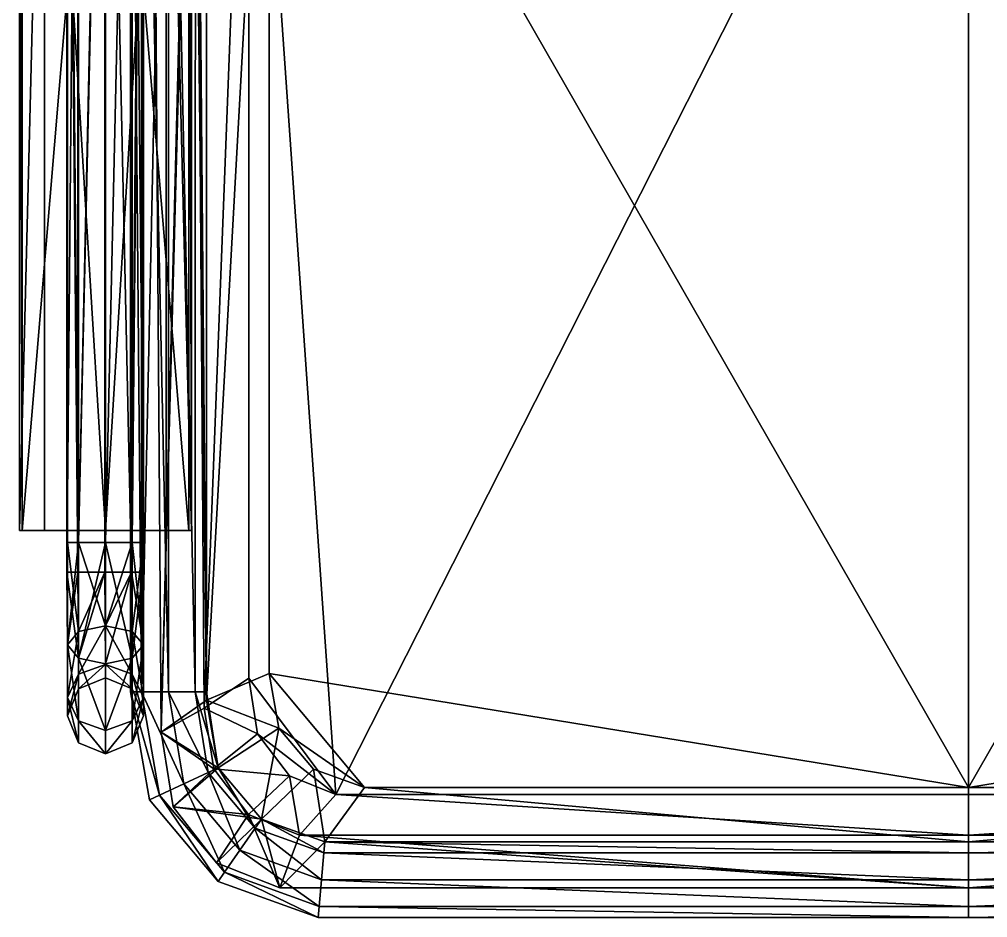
# Model space of a CAD drawing. Extents: x -0.54 to 0.54, y -0.54 to 0.47.
# Drawn here: x -0.537 to 0.011, y -0.542 to -0.033 of the extents above; entities that cross this region are included whole.
import ezdxf

# ---------------------------------------------------------------- set-up
doc = ezdxf.new("R2010")
doc.units = 0

msp = doc.modelspace()

# ---------------------------------------------------------------- linework, layer by layer
for points in [[(-0.50406, -0.34618, 0.03673), (-0.50406, 0.34618, 0.03673), (-0.51036, 0.34618, 0.02152)], [(-0.50406, 0.34618, 0.0063), (-0.50406, -0.34618, 0.0063), (-0.51036, -0.34618, 0.02151)], [(-0.51036, -0.34618, 0.02151), (-0.50406, -0.34618, 0.03673), (-0.51036, 0.34618, 0.02152)], [(-0.51036, 0.34618, 0.02152), (-0.50406, 0.34618, 0.0063), (-0.51036, -0.34618, 0.02151)], [(-0.48884, 0.34618, 0.04303), (-0.50406, 0.34618, 0.03673), (-0.50406, -0.34618, 0.03673)], [(-0.50406, -0.34618, 0.0063), (-0.50406, 0.34618, 0.0063), (-0.48884, 0.34618, 0)], [(-0.48884, -0.34618, 0.04303), (-0.48884, 0.34618, 0.04303), (-0.50406, -0.34618, 0.03673)], [(-0.48884, -0.34618, 0), (-0.50406, -0.34618, 0.0063), (-0.48884, 0.34618, 0)], [(-0.48884, 0.34618, 0), (-0.47363, 0.34618, 0.0063), (-0.47363, -0.34618, 0.0063)], [(-0.47363, -0.34618, 0.03673), (-0.47363, 0.34618, 0.03673), (-0.48884, 0.34618, 0.04303)], [(-0.48884, -0.34618, 0), (-0.48884, 0.34618, 0), (-0.47363, -0.34618, 0.0063)], [(-0.48884, -0.34618, 0.04303), (-0.47363, -0.34618, 0.03673), (-0.48884, 0.34618, 0.04303)], [(-0.46733, 0.34618, 0.02152), (-0.47363, 0.34618, 0.03673), (-0.47363, -0.34618, 0.03673)], [(-0.47363, -0.34618, 0.0063), (-0.47363, 0.34618, 0.0063), (-0.46733, 0.34618, 0.02152)], [(-0.46733, -0.34618, 0.02151), (-0.46733, 0.34618, 0.02152), (-0.47363, -0.34618, 0.03673)], [(-0.46733, -0.34618, 0.02151), (-0.47363, -0.34618, 0.0063), (-0.46733, 0.34618, 0.02152)], [(-0.50367, -0.32944, 1.14437), (-0.50367, 0.33616, 1.14437), (-0.50997, 0.33616, 1.12916)], [(-0.50997, 0.33616, 1.12916), (-0.50367, 0.33616, 1.11394), (-0.50367, -0.32944, 1.11394)], [(-0.50997, -0.32944, 1.12916), (-0.50367, -0.32944, 1.14437), (-0.50997, 0.33616, 1.12916)], [(-0.50997, -0.32944, 1.12916), (-0.50997, 0.33616, 1.12916), (-0.50367, -0.32944, 1.11394)], [(-0.50367, -0.32944, 1.11394), (-0.50367, 0.33616, 1.11394), (-0.48845, 0.33616, 1.10764)], [(-0.48845, 0.33616, 1.15067), (-0.50367, 0.33616, 1.14437), (-0.50367, -0.32944, 1.14437)], [(-0.48845, -0.32944, 1.10764), (-0.50367, -0.32944, 1.11394), (-0.48845, 0.33616, 1.10764)], [(-0.48845, -0.32944, 1.15067), (-0.48845, 0.33616, 1.15067), (-0.50367, -0.32944, 1.14437)], [(-0.47324, 0.33616, 1.11394), (-0.47324, -0.32944, 1.11394), (-0.48845, -0.32944, 1.10764)], [(-0.48845, -0.32944, 1.15067), (-0.47324, -0.32944, 1.14437), (-0.47324, 0.33616, 1.14437)], [(-0.48845, 0.33616, 1.10764), (-0.47324, 0.33616, 1.11394), (-0.48845, -0.32944, 1.10764)], [(-0.48845, 0.33616, 1.15067), (-0.48845, -0.32944, 1.15067), (-0.47324, 0.33616, 1.14437)], [(-0.47324, 0.33616, 1.14437), (-0.47324, -0.32944, 1.14437), (-0.46694, -0.32944, 1.12916)], [(-0.47324, -0.32944, 1.11394), (-0.47324, 0.33616, 1.11394), (-0.46694, 0.33616, 1.12916)], [(-0.46694, 0.33616, 1.12916), (-0.47324, 0.33616, 1.14437), (-0.46694, -0.32944, 1.12916)], [(-0.46694, -0.32944, 1.12916), (-0.47324, -0.32944, 1.11394), (-0.46694, 0.33616, 1.12916)], [(-0.43764, 0.28298, 0.85117), (-0.46238, 0.32037, 0.82409), (-0.45688, -0.43682, 0.82409)], [(-0.46238, 0.32037, 0.82409), (-0.43912, 0.26281, 0.79056), (-0.45688, -0.43682, 0.82409)], [(-0.46797, -0.414, 0.80044), (-0.46797, 0.30139, 0.80044), (-0.47427, 0.30139, 0.78523)], [(-0.46797, 0.30139, 0.77002), (-0.46797, -0.414, 0.77002), (-0.47427, -0.414, 0.78523)], [(-0.47427, -0.414, 0.78523), (-0.46797, -0.414, 0.80044), (-0.47427, 0.30139, 0.78523)], [(-0.47427, 0.30139, 0.78523), (-0.46797, 0.30139, 0.77002), (-0.47427, -0.414, 0.78523)], [(-0.46797, 0.30139, 0.80044), (-0.46797, -0.414, 0.80044), (-0.45275, -0.414, 0.80674)], [(-0.46797, -0.414, 0.77002), (-0.46797, 0.30139, 0.77002), (-0.45275, 0.30139, 0.76371)], [(-0.45275, 0.30139, 0.80674), (-0.46797, 0.30139, 0.80044), (-0.45275, -0.414, 0.80674)], [(-0.45275, -0.414, 0.76371), (-0.46797, -0.414, 0.77002), (-0.45275, 0.30139, 0.76371)], [(-0.45275, 0.30139, 0.76371), (-0.43754, 0.30139, 0.77002), (-0.4376, -0.414, 0.77002)], [(-0.4376, -0.414, 0.80044), (-0.43754, 0.30139, 0.80044), (-0.45275, 0.30139, 0.80674)], [(-0.45275, -0.414, 0.76371), (-0.45275, 0.30139, 0.76371), (-0.4376, -0.414, 0.77002)], [(-0.45275, -0.414, 0.80674), (-0.4376, -0.414, 0.80044), (-0.45275, 0.30139, 0.80674)], [(-0.43754, 0.30139, 0.80044), (-0.4376, -0.414, 0.80044), (-0.43132, -0.414, 0.78523)], [(-0.43132, -0.414, 0.78523), (-0.4376, -0.414, 0.77002), (-0.43754, 0.30139, 0.77002)], [(-0.43124, 0.30139, 0.78523), (-0.43754, 0.30139, 0.80044), (-0.43132, -0.414, 0.78523)], [(-0.43124, 0.30139, 0.78523), (-0.43132, -0.414, 0.78523), (-0.43754, 0.30139, 0.77002)], [(-0.43256, -0.42308, 0.85117), (-0.43764, 0.28298, 0.85117), (-0.45688, -0.43682, 0.82409)], [(-0.43764, 0.28298, 0.85117), (-0.43256, -0.42308, 0.85117), (-0.40737, 0.23404, 0.85117)], [(-0.43912, 0.26281, 0.79056), (-0.43132, -0.41855, 0.78967), (-0.45688, -0.43682, 0.82409)], [(-0.43132, -0.41855, 0.78967), (-0.43912, 0.26281, 0.79056), (-0.3958, 0.2215, 0.75289)], [(-0.53564, -0.32271, 1.16505), (-0.53564, 0.23998, 1.16505), (-0.53714, 0.23998, 1.12916)], [(-0.52288, 0.23998, 1.09762), (-0.52288, -0.32271, 1.09762), (-0.53714, -0.32271, 1.12916)], [(-0.53714, -0.32271, 1.12916), (-0.53564, -0.32271, 1.16505), (-0.53714, 0.23998, 1.12916)], [(-0.53714, 0.23998, 1.12916), (-0.52288, 0.23998, 1.09762), (-0.53714, -0.32271, 1.12916)], [(-0.48845, 0.23998, 1.16505), (-0.53564, 0.23998, 1.16505), (-0.53564, -0.32271, 1.16505)], [(-0.48845, -0.32271, 1.16505), (-0.48845, 0.23998, 1.16505), (-0.53564, -0.32271, 1.16505)], [(-0.48845, -0.32271, 1.08456), (-0.52288, -0.32271, 1.09762), (-0.52288, 0.23998, 1.09762)], [(-0.48845, 0.23998, 1.08456), (-0.48845, -0.32271, 1.08456), (-0.52288, 0.23998, 1.09762)], [(-0.45403, 0.23998, 1.09762), (-0.45403, -0.32271, 1.09762), (-0.48845, -0.32271, 1.08456)], [(-0.44127, -0.32271, 1.16505), (-0.44127, 0.23998, 1.16505), (-0.48845, 0.23998, 1.16505)], [(-0.48845, 0.23998, 1.08456), (-0.45403, 0.23998, 1.09762), (-0.48845, -0.32271, 1.08456)], [(-0.48845, -0.32271, 1.16505), (-0.44127, -0.32271, 1.16505), (-0.48845, 0.23998, 1.16505)], [(-0.43977, -0.32271, 1.12916), (-0.45403, -0.32271, 1.09762), (-0.45403, 0.23998, 1.09762)], [(-0.43977, 0.23998, 1.12916), (-0.43977, -0.32271, 1.12916), (-0.45403, 0.23998, 1.09762)], [(-0.44127, 0.23998, 1.16505), (-0.44127, -0.32271, 1.16505), (-0.43977, -0.32271, 1.12916)], [(-0.43977, 0.23998, 1.12916), (-0.44127, 0.23998, 1.16505), (-0.43977, -0.32271, 1.12916)], [(-0.43256, -0.42308, 0.85117), (-0.40737, -0.40626, 0.85117), (-0.40737, 0.23404, 0.85117)], [(-0.40737, 0.23404, 0.85117), (-0.40737, -0.40626, 0.85117), (-0.35806, -0.47196, 0.85117)], [(0, 0.23404, 0.85117), (-0.40737, 0.23404, 0.85117), (-0.35806, -0.47196, 0.85117)], [(0, -0.47196, 0.85117), (0, 0.23404, 0.85117), (-0.35806, -0.47196, 0.85117)], [(0, -0.47196, 0.85117), (0.35806, -0.47196, 0.85117), (0, 0.23404, 0.85117)], [(0, 0.23404, 0.85117), (0.35806, -0.47196, 0.85117), (0.40737, 0.23404, 0.85117)], [(-0.3958, -0.40354, 0.75289), (-0.43132, -0.41855, 0.78967), (-0.3958, 0.2215, 0.75289)], [(-0.3958, 0.2215, 0.75289), (0, 0.2215, 0.75289), (0, -0.46812, 0.75289)], [(-0.3958, 0.2215, 0.75289), (0, -0.46812, 0.75289), (-0.3958, -0.40354, 0.75289)], [(0.3958, 0.2215, 0.75289), (0, -0.46812, 0.75289), (0, 0.2215, 0.75289)], [(0.3958, 0.2215, 0.75289), (0.3958, -0.40354, 0.75289), (0, -0.46812, 0.75289)], [(-0.50367, -0.32271, 1.14437), (-0.53564, -0.32271, 1.16505), (-0.53714, -0.32271, 1.12916)], [(-0.50997, -0.32271, 1.12916), (-0.50367, -0.32271, 1.14437), (-0.53714, -0.32271, 1.12916)], [(-0.53714, -0.32271, 1.12916), (-0.52288, -0.32271, 1.09762), (-0.50997, -0.32271, 1.12916)], [(-0.48845, -0.32271, 1.16505), (-0.53564, -0.32271, 1.16505), (-0.50367, -0.32271, 1.14437)], [(-0.50367, -0.32271, 1.11394), (-0.52288, -0.32271, 1.09762), (-0.48845, -0.32271, 1.08456)], [(-0.52288, -0.32271, 1.09762), (-0.50367, -0.32271, 1.11394), (-0.50997, -0.32271, 1.12916)], [(-0.48845, -0.32271, 1.10764), (-0.50367, -0.32271, 1.11394), (-0.48845, -0.32271, 1.08456)], [(-0.48845, -0.32271, 1.15067), (-0.48845, -0.32271, 1.16505), (-0.50367, -0.32271, 1.14437)], [(-0.48845, -0.32271, 1.08456), (-0.45403, -0.32271, 1.09762), (-0.47324, -0.32271, 1.11394)], [(-0.47324, -0.32271, 1.14437), (-0.44127, -0.32271, 1.16505), (-0.48845, -0.32271, 1.16505)], [(-0.48845, -0.32271, 1.10764), (-0.48845, -0.32271, 1.08456), (-0.47324, -0.32271, 1.11394)], [(-0.48845, -0.32271, 1.15067), (-0.47324, -0.32271, 1.14437), (-0.48845, -0.32271, 1.16505)], [(-0.46694, -0.32271, 1.12916), (-0.47324, -0.32271, 1.11394), (-0.45403, -0.32271, 1.09762)], [(-0.43977, -0.32271, 1.12916), (-0.44127, -0.32271, 1.16505), (-0.47324, -0.32271, 1.14437)], [(-0.46694, -0.32271, 1.12916), (-0.43977, -0.32271, 1.12916), (-0.47324, -0.32271, 1.14437)], [(-0.43977, -0.32271, 1.12916), (-0.46694, -0.32271, 1.12916), (-0.45403, -0.32271, 1.09762)], [(-0.50997, -0.38733, 1.11738), (-0.50367, -0.39493, 1.13056), (-0.50367, -0.32944, 1.14437)], [(-0.50997, -0.32944, 1.12916), (-0.50367, -0.32944, 1.11394), (-0.50367, -0.37972, 1.1042)], [(-0.50997, -0.32944, 1.12916), (-0.50997, -0.38733, 1.11738), (-0.50367, -0.32944, 1.14437)], [(-0.50997, -0.38733, 1.11738), (-0.50997, -0.32944, 1.12916), (-0.50367, -0.37972, 1.1042)], [(-0.48845, -0.32944, 1.15067), (-0.50367, -0.32944, 1.14437), (-0.50367, -0.39493, 1.13056)], [(-0.48845, -0.37657, 1.09875), (-0.50367, -0.37972, 1.1042), (-0.50367, -0.32944, 1.11394)], [(-0.48845, -0.39808, 1.13601), (-0.48845, -0.32944, 1.15067), (-0.50367, -0.39493, 1.13056)], [(-0.48845, -0.32944, 1.10764), (-0.48845, -0.37657, 1.09875), (-0.50367, -0.32944, 1.11394)], [(-0.47324, -0.39493, 1.13056), (-0.47324, -0.32944, 1.14437), (-0.48845, -0.32944, 1.15067)], [(-0.47324, -0.32944, 1.11394), (-0.47324, -0.37972, 1.1042), (-0.48845, -0.37657, 1.09875)], [(-0.48845, -0.39808, 1.13601), (-0.47324, -0.39493, 1.13056), (-0.48845, -0.32944, 1.15067)], [(-0.48845, -0.32944, 1.10764), (-0.47324, -0.32944, 1.11394), (-0.48845, -0.37657, 1.09875)], [(-0.47324, -0.37972, 1.1042), (-0.47324, -0.32944, 1.11394), (-0.46694, -0.32944, 1.12916)], [(-0.47324, -0.32944, 1.14437), (-0.47324, -0.39493, 1.13056), (-0.46694, -0.38733, 1.11738)], [(-0.46694, -0.38733, 1.11738), (-0.47324, -0.37972, 1.1042), (-0.46694, -0.32944, 1.12916)], [(-0.46694, -0.32944, 1.12916), (-0.47324, -0.32944, 1.14437), (-0.46694, -0.38733, 1.11738)], [(-0.51036, -0.34618, 0.02151), (-0.50406, -0.34618, 0.0063), (-0.50367, -0.39493, 0.0203)], [(-0.50997, -0.38733, 0.03347), (-0.51036, -0.34618, 0.02151), (-0.50367, -0.39493, 0.0203)], [(-0.51036, -0.34618, 0.02151), (-0.50997, -0.38733, 0.03347), (-0.50406, -0.34618, 0.03673)], [(-0.50997, -0.38733, 0.03347), (-0.50367, -0.37972, 0.04665), (-0.50406, -0.34618, 0.03673)], [(-0.48884, -0.34618, 0.04303), (-0.50406, -0.34618, 0.03673), (-0.50367, -0.37972, 0.04665)], [(-0.50406, -0.34618, 0.0063), (-0.48884, -0.34618, 0), (-0.50367, -0.39493, 0.0203)], [(-0.48884, -0.34618, 0), (-0.48845, -0.39808, 0.01484), (-0.50367, -0.39493, 0.0203)], [(-0.48845, -0.37657, 0.05211), (-0.48884, -0.34618, 0.04303), (-0.50367, -0.37972, 0.04665)], [(-0.48845, -0.39808, 0.01484), (-0.48884, -0.34618, 0), (-0.47363, -0.34618, 0.0063)], [(-0.48884, -0.34618, 0.04303), (-0.48845, -0.37657, 0.05211), (-0.47363, -0.34618, 0.03673)], [(-0.48845, -0.37657, 0.05211), (-0.47324, -0.37972, 0.04665), (-0.47363, -0.34618, 0.03673)], [(-0.47324, -0.39493, 0.0203), (-0.48845, -0.39808, 0.01484), (-0.47363, -0.34618, 0.0063)], [(-0.46694, -0.38733, 0.03347), (-0.46733, -0.34618, 0.02151), (-0.47363, -0.34618, 0.03673)], [(-0.47324, -0.37972, 0.04665), (-0.46694, -0.38733, 0.03347), (-0.47363, -0.34618, 0.03673)], [(-0.47363, -0.34618, 0.0063), (-0.46733, -0.34618, 0.02151), (-0.47324, -0.39493, 0.0203)], [(-0.46733, -0.34618, 0.02151), (-0.46694, -0.38733, 0.03347), (-0.47324, -0.39493, 0.0203)], [(-0.50367, -0.40392, 1.07899), (-0.50367, -0.37972, 1.1042), (-0.48845, -0.37657, 1.09875)], [(-0.48845, -0.37657, 0.05211), (-0.50367, -0.37972, 0.04665), (-0.50367, -0.40392, 0.07187)], [(-0.48845, -0.39847, 1.07584), (-0.50367, -0.40392, 1.07899), (-0.48845, -0.37657, 1.09875)], [(-0.48845, -0.39847, 0.07502), (-0.48845, -0.37657, 0.05211), (-0.50367, -0.40392, 0.07187)], [(-0.48845, -0.37657, 1.09875), (-0.47324, -0.37972, 1.1042), (-0.47324, -0.40392, 1.07899)], [(-0.48845, -0.37657, 0.05211), (-0.48845, -0.39847, 0.07502), (-0.47324, -0.40392, 0.07187)], [(-0.48845, -0.39847, 1.07584), (-0.48845, -0.37657, 1.09875), (-0.47324, -0.40392, 1.07899)], [(-0.47324, -0.37972, 0.04665), (-0.48845, -0.37657, 0.05211), (-0.47324, -0.40392, 0.07187)], [(-0.50367, -0.37972, 1.1042), (-0.50367, -0.40392, 1.07899), (-0.50997, -0.4171, 1.08659)], [(-0.50997, -0.4171, 0.06426), (-0.50367, -0.40392, 0.07187), (-0.50367, -0.37972, 0.04665)], [(-0.50997, -0.38733, 1.11738), (-0.50367, -0.37972, 1.1042), (-0.50997, -0.4171, 1.08659)], [(-0.50997, -0.38733, 0.03347), (-0.50997, -0.4171, 0.06426), (-0.50367, -0.37972, 0.04665)], [(-0.46694, -0.4171, 1.08659), (-0.47324, -0.40392, 1.07899), (-0.47324, -0.37972, 1.1042)], [(-0.46694, -0.4171, 0.06426), (-0.46694, -0.38733, 0.03347), (-0.47324, -0.37972, 0.04665)], [(-0.46694, -0.38733, 1.11738), (-0.46694, -0.4171, 1.08659), (-0.47324, -0.37972, 1.1042)], [(-0.47324, -0.40392, 0.07187), (-0.46694, -0.4171, 0.06426), (-0.47324, -0.37972, 0.04665)], [(-0.50367, -0.43027, 1.0942), (-0.50367, -0.39493, 1.13056), (-0.50997, -0.38733, 1.11738)], [(-0.50997, -0.38733, 0.03347), (-0.50367, -0.39493, 0.0203), (-0.50367, -0.43027, 0.05665)], [(-0.50997, -0.4171, 1.08659), (-0.50367, -0.43027, 1.0942), (-0.50997, -0.38733, 1.11738)], [(-0.50997, -0.4171, 0.06426), (-0.50997, -0.38733, 0.03347), (-0.50367, -0.43027, 0.05665)], [(-0.46694, -0.38733, 1.11738), (-0.47324, -0.39493, 1.13056), (-0.47324, -0.43027, 1.0942)], [(-0.46694, -0.38733, 0.03347), (-0.46694, -0.4171, 0.06426), (-0.47324, -0.43027, 0.05665)], [(-0.46694, -0.4171, 1.08659), (-0.46694, -0.38733, 1.11738), (-0.47324, -0.43027, 1.0942)], [(-0.47324, -0.39493, 0.0203), (-0.46694, -0.38733, 0.03347), (-0.47324, -0.43027, 0.05665)], [(-0.50367, -0.39493, 1.13056), (-0.50367, -0.43027, 1.0942), (-0.48845, -0.43573, 1.09735)], [(-0.48845, -0.43573, 0.0535), (-0.50367, -0.43027, 0.05665), (-0.50367, -0.39493, 0.0203)], [(-0.48845, -0.39808, 1.13601), (-0.50367, -0.39493, 1.13056), (-0.48845, -0.43573, 1.09735)], [(-0.48845, -0.39808, 0.01484), (-0.48845, -0.43573, 0.0535), (-0.50367, -0.39493, 0.0203)], [(-0.50367, -0.41227, 1.04505), (-0.50367, -0.40392, 1.07899), (-0.48845, -0.39847, 1.07584)], [(-0.48845, -0.39847, 0.07502), (-0.50367, -0.40392, 0.07187), (-0.50367, -0.41227, 0.10572)], [(-0.48845, -0.40597, 1.04505), (-0.50367, -0.41227, 1.04505), (-0.48845, -0.39847, 1.07584)], [(-0.48845, -0.40597, 0.10572), (-0.48845, -0.39847, 0.07502), (-0.50367, -0.41227, 0.10572)], [(-0.48845, -0.43573, 1.09735), (-0.47324, -0.43027, 1.0942), (-0.47324, -0.39493, 1.13056)], [(-0.48845, -0.43573, 0.0535), (-0.48845, -0.39808, 0.01484), (-0.47324, -0.39493, 0.0203)], [(-0.48845, -0.39808, 1.13601), (-0.48845, -0.43573, 1.09735), (-0.47324, -0.39493, 1.13056)], [(-0.47324, -0.43027, 0.05665), (-0.48845, -0.43573, 0.0535), (-0.47324, -0.39493, 0.0203)], [(-0.48845, -0.39847, 1.07584), (-0.47324, -0.40392, 1.07899), (-0.47324, -0.41227, 1.04505)], [(-0.48845, -0.39847, 0.07502), (-0.48845, -0.40597, 0.10572), (-0.47324, -0.41227, 0.10572)], [(-0.48845, -0.40597, 1.04505), (-0.48845, -0.39847, 1.07584), (-0.47324, -0.41227, 1.04505)], [(-0.47324, -0.40392, 0.07187), (-0.48845, -0.39847, 0.07502), (-0.47324, -0.41227, 0.10572)], [(-0.50367, -0.40392, 1.07899), (-0.50367, -0.41227, 1.04505), (-0.50997, -0.42749, 1.04505)], [(-0.50997, -0.42749, 0.10572), (-0.50367, -0.41227, 0.10572), (-0.50367, -0.40392, 0.07187)], [(-0.50997, -0.4171, 1.08659), (-0.50367, -0.40392, 1.07899), (-0.50997, -0.42749, 1.04505)], [(-0.50997, -0.4171, 0.06426), (-0.50997, -0.42749, 0.10572), (-0.50367, -0.40392, 0.07187)], [(-0.46694, -0.42749, 1.04505), (-0.47324, -0.41227, 1.04505), (-0.47324, -0.40392, 1.07899)], [(-0.46694, -0.42749, 0.10572), (-0.46694, -0.4171, 0.06426), (-0.47324, -0.40392, 0.07187)], [(-0.46694, -0.4171, 1.08659), (-0.46694, -0.42749, 1.04505), (-0.47324, -0.40392, 1.07899)], [(-0.47324, -0.41227, 0.10572), (-0.46694, -0.42749, 0.10572), (-0.47324, -0.40392, 0.07187)], [(-0.43132, -0.41855, 0.78967), (-0.3958, -0.40354, 0.75289), (-0.39038, -0.43439, 0.75289)], [(-0.39038, -0.43439, 0.75289), (-0.3958, -0.40354, 0.75289), (-0.34186, -0.46812, 0.75289)], [(0, -0.46812, 0.75289), (-0.34186, -0.46812, 0.75289), (-0.3958, -0.40354, 0.75289)], [(0.3958, -0.40354, 0.75289), (0.34186, -0.46812, 0.75289), (0, -0.46812, 0.75289)], [(-0.50367, -0.41227, 0.10572), (-0.50367, -0.41227, 1.04505), (-0.48845, -0.40597, 1.04505)], [(-0.48845, -0.40597, 0.10572), (-0.50367, -0.41227, 0.10572), (-0.48845, -0.40597, 1.04505)], [(-0.47324, -0.41227, 1.04505), (-0.47324, -0.41227, 0.10572), (-0.48845, -0.40597, 0.10572)], [(-0.48845, -0.40597, 1.04505), (-0.47324, -0.41227, 1.04505), (-0.48845, -0.40597, 0.10572)], [(-0.40242, -0.43765, 0.85117), (-0.40737, -0.40626, 0.85117), (-0.43256, -0.42308, 0.85117)], [(-0.35806, -0.47196, 0.85117), (-0.40737, -0.40626, 0.85117), (-0.40242, -0.43765, 0.85117)], [(-0.50367, -0.41227, 1.04505), (-0.50367, -0.41227, 0.10572), (-0.50997, -0.42749, 0.10572)], [(-0.50997, -0.42749, 1.04505), (-0.50367, -0.41227, 1.04505), (-0.50997, -0.42749, 0.10572)], [(-0.45787, -0.47242, 0.80044), (-0.46797, -0.414, 0.80044), (-0.47427, -0.414, 0.78523)], [(-0.47427, -0.414, 0.78523), (-0.46797, -0.414, 0.77002), (-0.45787, -0.47242, 0.77002)], [(-0.46359, -0.47508, 0.78523), (-0.45787, -0.47242, 0.80044), (-0.47427, -0.414, 0.78523)], [(-0.46359, -0.47508, 0.78523), (-0.47427, -0.414, 0.78523), (-0.45787, -0.47242, 0.77002)], [(-0.46694, -0.42749, 0.10572), (-0.47324, -0.41227, 0.10572), (-0.47324, -0.41227, 1.04505)], [(-0.46694, -0.42749, 1.04505), (-0.46694, -0.42749, 0.10572), (-0.47324, -0.41227, 1.04505)], [(-0.44409, -0.46599, 0.76371), (-0.45787, -0.47242, 0.77002), (-0.46797, -0.414, 0.77002)], [(-0.46797, -0.414, 0.80044), (-0.45787, -0.47242, 0.80044), (-0.44409, -0.46599, 0.80674)], [(-0.45275, -0.414, 0.76371), (-0.44409, -0.46599, 0.76371), (-0.46797, -0.414, 0.77002)], [(-0.45275, -0.414, 0.80674), (-0.46797, -0.414, 0.80044), (-0.44409, -0.46599, 0.80674)], [(-0.45275, -0.414, 0.76371), (-0.4376, -0.414, 0.77002), (-0.4303, -0.45956, 0.77002)], [(-0.4303, -0.45956, 0.80044), (-0.4376, -0.414, 0.80044), (-0.45275, -0.414, 0.80674)], [(-0.44409, -0.46599, 0.76371), (-0.45275, -0.414, 0.76371), (-0.4303, -0.45956, 0.77002)], [(-0.44409, -0.46599, 0.80674), (-0.4303, -0.45956, 0.80044), (-0.45275, -0.414, 0.80674)], [(-0.4376, -0.414, 0.80044), (-0.4303, -0.45956, 0.80044), (-0.42459, -0.4569, 0.78523)], [(-0.42459, -0.4569, 0.78523), (-0.4303, -0.45956, 0.77002), (-0.4376, -0.414, 0.77002)], [(-0.43132, -0.414, 0.78523), (-0.4376, -0.414, 0.80044), (-0.42459, -0.4569, 0.78523)], [(-0.43132, -0.414, 0.78523), (-0.42459, -0.4569, 0.78523), (-0.4376, -0.414, 0.77002)], [(-0.50367, -0.4427, 1.04505), (-0.50367, -0.43027, 1.0942), (-0.50997, -0.4171, 1.08659)], [(-0.50997, -0.4171, 0.06426), (-0.50367, -0.43027, 0.05665), (-0.50367, -0.4427, 0.10572)], [(-0.50997, -0.42749, 1.04505), (-0.50367, -0.4427, 1.04505), (-0.50997, -0.4171, 1.08659)], [(-0.50997, -0.42749, 0.10572), (-0.50997, -0.4171, 0.06426), (-0.50367, -0.4427, 0.10572)], [(-0.46694, -0.4171, 1.08659), (-0.47324, -0.43027, 1.0942), (-0.47324, -0.4427, 1.04505)], [(-0.46694, -0.4171, 0.06426), (-0.46694, -0.42749, 0.10572), (-0.47324, -0.4427, 0.10572)], [(-0.46694, -0.42749, 1.04505), (-0.46694, -0.4171, 1.08659), (-0.47324, -0.4427, 1.04505)], [(-0.47324, -0.43027, 0.05665), (-0.46694, -0.4171, 0.06426), (-0.47324, -0.4427, 0.10572)], [(-0.43132, -0.41855, 0.78967), (-0.42459, -0.4569, 0.78967), (-0.45688, -0.43682, 0.82409)], [(-0.42459, -0.4569, 0.78967), (-0.43132, -0.41855, 0.78967), (-0.39038, -0.43439, 0.75289)], [(-0.42715, -0.45741, 0.85117), (-0.43256, -0.42308, 0.85117), (-0.45688, -0.43682, 0.82409)], [(-0.42715, -0.45741, 0.85117), (-0.40242, -0.43765, 0.85117), (-0.43256, -0.42308, 0.85117)], [(-0.50997, -0.42749, 0.10572), (-0.50367, -0.4427, 0.10572), (-0.50367, -0.4427, 1.04505)], [(-0.50997, -0.42749, 1.04505), (-0.50997, -0.42749, 0.10572), (-0.50367, -0.4427, 1.04505)], [(-0.50367, -0.43027, 1.0942), (-0.50367, -0.4427, 1.04505), (-0.48845, -0.449, 1.04505)], [(-0.48845, -0.449, 0.10572), (-0.50367, -0.4427, 0.10572), (-0.50367, -0.43027, 0.05665)], [(-0.48845, -0.43573, 1.09735), (-0.50367, -0.43027, 1.0942), (-0.48845, -0.449, 1.04505)], [(-0.48845, -0.43573, 0.0535), (-0.48845, -0.449, 0.10572), (-0.50367, -0.43027, 0.05665)], [(-0.48845, -0.449, 1.04505), (-0.47324, -0.4427, 1.04505), (-0.47324, -0.43027, 1.0942)], [(-0.48845, -0.449, 0.10572), (-0.48845, -0.43573, 0.0535), (-0.47324, -0.43027, 0.05665)], [(-0.48845, -0.43573, 1.09735), (-0.48845, -0.449, 1.04505), (-0.47324, -0.43027, 1.0942)], [(-0.47324, -0.4427, 0.10572), (-0.48845, -0.449, 0.10572), (-0.47324, -0.43027, 0.05665)], [(-0.47324, -0.4427, 1.04505), (-0.47324, -0.4427, 0.10572), (-0.46694, -0.42749, 0.10572)], [(-0.46694, -0.42749, 1.04505), (-0.47324, -0.4427, 1.04505), (-0.46694, -0.42749, 0.10572)], [(-0.42459, -0.4569, 0.78967), (-0.45015, -0.4789, 0.82409), (-0.45688, -0.43682, 0.82409)], [(-0.45015, -0.4789, 0.82409), (-0.42715, -0.45741, 0.85117), (-0.45688, -0.43682, 0.82409)], [(-0.40242, -0.43765, 0.85117), (-0.42715, -0.45741, 0.85117), (-0.38437, -0.46142, 0.85117)], [(-0.42459, -0.4569, 0.78967), (-0.39038, -0.43439, 0.75289), (-0.40005, -0.48594, 0.78967)], [(-0.38437, -0.46142, 0.85117), (-0.35806, -0.47196, 0.85117), (-0.40242, -0.43765, 0.85117)], [(-0.39038, -0.43439, 0.75289), (-0.37064, -0.45775, 0.75289), (-0.40005, -0.48594, 0.78967)], [(-0.37064, -0.45775, 0.75289), (-0.39038, -0.43439, 0.75289), (-0.34186, -0.46812, 0.75289)], [(-0.50367, -0.4427, 1.04505), (-0.50367, -0.4427, 0.10572), (-0.48845, -0.449, 0.10572)], [(-0.48845, -0.449, 1.04505), (-0.50367, -0.4427, 1.04505), (-0.48845, -0.449, 0.10572)], [(-0.47324, -0.4427, 0.10572), (-0.47324, -0.4427, 1.04505), (-0.48845, -0.449, 1.04505)], [(-0.48845, -0.449, 0.10572), (-0.47324, -0.4427, 0.10572), (-0.48845, -0.449, 1.04505)], [(-0.42459, -0.4569, 0.78967), (-0.40005, -0.48594, 0.78967), (-0.45015, -0.4789, 0.82409)], [(-0.42715, -0.45741, 0.85117), (-0.45015, -0.4789, 0.82409), (-0.4074, -0.48341, 0.85117)], [(-0.44409, -0.46599, 0.80674), (-0.41239, -0.50356, 0.80674), (-0.4303, -0.45956, 0.80044)], [(-0.44409, -0.46599, 0.76371), (-0.4303, -0.45956, 0.77002), (-0.41239, -0.50356, 0.76371)], [(-0.40366, -0.4911, 0.77002), (-0.4303, -0.45956, 0.77002), (-0.42459, -0.4569, 0.78523)], [(-0.42459, -0.4569, 0.78523), (-0.4303, -0.45956, 0.80044), (-0.40366, -0.4911, 0.80044)], [(-0.41239, -0.50356, 0.80674), (-0.40366, -0.4911, 0.80044), (-0.4303, -0.45956, 0.80044)], [(-0.4303, -0.45956, 0.77002), (-0.40366, -0.4911, 0.77002), (-0.41239, -0.50356, 0.76371)], [(-0.42715, -0.45741, 0.85117), (-0.4074, -0.48341, 0.85117), (-0.38437, -0.46142, 0.85117)], [(-0.40005, -0.48594, 0.78523), (-0.40366, -0.4911, 0.77002), (-0.42459, -0.4569, 0.78523)], [(-0.40005, -0.48594, 0.78523), (-0.42459, -0.4569, 0.78523), (-0.40366, -0.4911, 0.80044)], [(-0.40005, -0.48594, 0.78967), (-0.37064, -0.45775, 0.75289), (-0.36427, -0.49882, 0.78967)], [(-0.37064, -0.45775, 0.75289), (-0.34186, -0.46812, 0.75289), (-0.36427, -0.49882, 0.78967)], [(-0.4074, -0.48341, 0.85117), (-0.37862, -0.49495, 0.85117), (-0.38437, -0.46142, 0.85117)], [(-0.37862, -0.49495, 0.85117), (-0.35806, -0.47196, 0.85117), (-0.38437, -0.46142, 0.85117)], [(-0.44409, -0.46599, 0.80674), (-0.45787, -0.47242, 0.80044), (-0.42111, -0.51603, 0.80044)], [(-0.42111, -0.51603, 0.77002), (-0.45787, -0.47242, 0.77002), (-0.44409, -0.46599, 0.76371)], [(-0.41239, -0.50356, 0.80674), (-0.44409, -0.46599, 0.80674), (-0.42111, -0.51603, 0.80044)], [(-0.41239, -0.50356, 0.76371), (-0.42111, -0.51603, 0.77002), (-0.44409, -0.46599, 0.76371)], [(0, -0.49882, 0.78967), (-0.36427, -0.49882, 0.78967), (-0.34186, -0.46812, 0.75289)], [(0, -0.46812, 0.75289), (0, -0.49882, 0.78967), (-0.34186, -0.46812, 0.75289)], [(0, -0.49882, 0.78967), (0, -0.46812, 0.75289), (0.34186, -0.46812, 0.75289)], [(0.36427, -0.49882, 0.78967), (0, -0.49882, 0.78967), (0.34186, -0.46812, 0.75289)], [(-0.46359, -0.47508, 0.78523), (-0.45787, -0.47242, 0.77002), (-0.42473, -0.52119, 0.78523)], [(-0.46359, -0.47508, 0.78523), (-0.42473, -0.52119, 0.78523), (-0.45787, -0.47242, 0.80044)], [(-0.45787, -0.47242, 0.77002), (-0.42111, -0.51603, 0.77002), (-0.42473, -0.52119, 0.78523)], [(-0.42473, -0.52119, 0.78523), (-0.42111, -0.51603, 0.80044), (-0.45787, -0.47242, 0.80044)], [(-0.35806, -0.47196, 0.85117), (-0.37862, -0.49495, 0.85117), (0, -0.49495, 0.85117)], [(0, -0.47196, 0.85117), (-0.35806, -0.47196, 0.85117), (0, -0.49495, 0.85117)], [(0, -0.49495, 0.85117), (0.37862, -0.49495, 0.85117), (0.35806, -0.47196, 0.85117)], [(0, -0.47196, 0.85117), (0, -0.49495, 0.85117), (0.35806, -0.47196, 0.85117)], [(-0.40005, -0.48594, 0.78967), (-0.42561, -0.51077, 0.82409), (-0.45015, -0.4789, 0.82409)], [(-0.45015, -0.4789, 0.82409), (-0.42561, -0.51077, 0.82409), (-0.4074, -0.48341, 0.85117)], [(-0.42561, -0.51077, 0.82409), (-0.38983, -0.5249, 0.82409), (-0.4074, -0.48341, 0.85117)], [(-0.42561, -0.51077, 0.82409), (-0.40005, -0.48594, 0.78967), (-0.38983, -0.5249, 0.82409)], [(-0.38983, -0.5249, 0.82409), (-0.37862, -0.49495, 0.85117), (-0.4074, -0.48341, 0.85117)], [(-0.36482, -0.5051, 0.77002), (-0.40366, -0.4911, 0.77002), (-0.40005, -0.48594, 0.78523)], [(-0.40005, -0.48594, 0.78523), (-0.40366, -0.4911, 0.80044), (-0.36482, -0.5051, 0.80044)], [(-0.40005, -0.48594, 0.78967), (-0.36427, -0.49882, 0.78967), (-0.38983, -0.5249, 0.82409)], [(-0.36427, -0.49882, 0.78523), (-0.36482, -0.5051, 0.77002), (-0.40005, -0.48594, 0.78523)], [(-0.36427, -0.49882, 0.78523), (-0.40005, -0.48594, 0.78523), (-0.36482, -0.5051, 0.80044)], [(-0.41239, -0.50356, 0.76371), (-0.40366, -0.4911, 0.77002), (-0.36615, -0.52025, 0.76371)], [(-0.41239, -0.50356, 0.80674), (-0.36615, -0.52025, 0.80674), (-0.40366, -0.4911, 0.80044)], [(-0.40366, -0.4911, 0.77002), (-0.36482, -0.5051, 0.77002), (-0.36615, -0.52025, 0.76371)], [(-0.36615, -0.52025, 0.80674), (-0.36482, -0.5051, 0.80044), (-0.40366, -0.4911, 0.80044)], [(-0.38983, -0.5249, 0.82409), (0, -0.5249, 0.82409), (-0.37862, -0.49495, 0.85117)], [(0, -0.5249, 0.82409), (0, -0.49495, 0.85117), (-0.37862, -0.49495, 0.85117)], [(0, -0.5249, 0.82409), (0.38983, -0.5249, 0.82409), (0.37862, -0.49495, 0.85117)], [(0, -0.49495, 0.85117), (0, -0.5249, 0.82409), (0.37862, -0.49495, 0.85117)], [(-0.36747, -0.53541, 0.77002), (-0.42111, -0.51603, 0.77002), (-0.41239, -0.50356, 0.76371)], [(-0.41239, -0.50356, 0.80674), (-0.42111, -0.51603, 0.80044), (-0.36747, -0.53541, 0.80044)], [(-0.36615, -0.52025, 0.76371), (-0.36747, -0.53541, 0.77002), (-0.41239, -0.50356, 0.76371)], [(-0.36615, -0.52025, 0.80674), (-0.41239, -0.50356, 0.80674), (-0.36747, -0.53541, 0.80044)], [(0, -0.5249, 0.82409), (-0.38983, -0.5249, 0.82409), (-0.36427, -0.49882, 0.78967)], [(0, -0.5051, 0.77002), (-0.36482, -0.5051, 0.77002), (-0.36427, -0.49882, 0.78523)], [(-0.36427, -0.49882, 0.78523), (-0.36482, -0.5051, 0.80044), (0, -0.5051, 0.80044)], [(0, -0.49882, 0.78523), (0, -0.5051, 0.77002), (-0.36427, -0.49882, 0.78523)], [(0, -0.49882, 0.78523), (-0.36427, -0.49882, 0.78523), (0, -0.5051, 0.80044)], [(0, -0.49882, 0.78967), (0, -0.5249, 0.82409), (-0.36427, -0.49882, 0.78967)], [(0.36427, -0.49882, 0.78523), (0.36482, -0.5051, 0.77002), (0, -0.5051, 0.77002)], [(0.36427, -0.49882, 0.78523), (0, -0.49882, 0.78523), (0, -0.5051, 0.80044)], [(0.36427, -0.49882, 0.78967), (0.38983, -0.5249, 0.82409), (0, -0.5249, 0.82409)], [(0, -0.49882, 0.78523), (0.36427, -0.49882, 0.78523), (0, -0.5051, 0.77002)], [(0.36482, -0.5051, 0.80044), (0.36427, -0.49882, 0.78523), (0, -0.5051, 0.80044)], [(0, -0.49882, 0.78967), (0.36427, -0.49882, 0.78967), (0, -0.5249, 0.82409)], [(-0.36615, -0.52025, 0.80674), (0, -0.52025, 0.80674), (-0.36482, -0.5051, 0.80044)], [(-0.36615, -0.52025, 0.76371), (-0.36482, -0.5051, 0.77002), (0, -0.52025, 0.76371)], [(0, -0.52025, 0.80674), (0, -0.5051, 0.80044), (-0.36482, -0.5051, 0.80044)], [(-0.36482, -0.5051, 0.77002), (0, -0.5051, 0.77002), (0, -0.52025, 0.76371)], [(0, -0.52025, 0.80674), (0.36615, -0.52025, 0.80674), (0.36482, -0.5051, 0.80044)], [(0, -0.52025, 0.76371), (0, -0.5051, 0.77002), (0.36482, -0.5051, 0.77002)], [(0, -0.5051, 0.80044), (0, -0.52025, 0.80674), (0.36482, -0.5051, 0.80044)], [(0.36615, -0.52025, 0.76371), (0, -0.52025, 0.76371), (0.36482, -0.5051, 0.77002)], [(-0.42473, -0.52119, 0.78523), (-0.42111, -0.51603, 0.77002), (-0.36802, -0.54169, 0.78523)], [(-0.42473, -0.52119, 0.78523), (-0.36802, -0.54169, 0.78523), (-0.42111, -0.51603, 0.80044)], [(-0.42111, -0.51603, 0.77002), (-0.36747, -0.53541, 0.77002), (-0.36802, -0.54169, 0.78523)], [(-0.36802, -0.54169, 0.78523), (-0.36747, -0.53541, 0.80044), (-0.42111, -0.51603, 0.80044)], [(-0.36615, -0.52025, 0.80674), (-0.36747, -0.53541, 0.80044), (0, -0.53541, 0.80044)], [(0, -0.53541, 0.77002), (-0.36747, -0.53541, 0.77002), (-0.36615, -0.52025, 0.76371)], [(0, -0.52025, 0.80674), (-0.36615, -0.52025, 0.80674), (0, -0.53541, 0.80044)], [(0, -0.52025, 0.76371), (0, -0.53541, 0.77002), (-0.36615, -0.52025, 0.76371)], [(0.36615, -0.52025, 0.80674), (0, -0.52025, 0.80674), (0, -0.53541, 0.80044)], [(0.36615, -0.52025, 0.76371), (0.36747, -0.53541, 0.77002), (0, -0.53541, 0.77002)], [(0.36747, -0.53541, 0.80044), (0.36615, -0.52025, 0.80674), (0, -0.53541, 0.80044)], [(0, -0.52025, 0.76371), (0.36615, -0.52025, 0.76371), (0, -0.53541, 0.77002)], [(-0.36802, -0.54169, 0.78523), (-0.36747, -0.53541, 0.77002), (0, -0.54169, 0.78523)], [(-0.36802, -0.54169, 0.78523), (0, -0.54169, 0.78523), (-0.36747, -0.53541, 0.80044)], [(-0.36747, -0.53541, 0.77002), (0, -0.53541, 0.77002), (0, -0.54169, 0.78523)], [(0, -0.54169, 0.78523), (0, -0.53541, 0.80044), (-0.36747, -0.53541, 0.80044)], [(0, -0.54169, 0.78523), (0, -0.53541, 0.77002), (0.36747, -0.53541, 0.77002)], [(0, -0.54169, 0.78523), (0.36802, -0.54169, 0.78523), (0.36747, -0.53541, 0.80044)], [(0.36802, -0.54169, 0.78523), (0, -0.54169, 0.78523), (0.36747, -0.53541, 0.77002)], [(0, -0.53541, 0.80044), (0, -0.54169, 0.78523), (0.36747, -0.53541, 0.80044)]]:
    msp.add_3dface(points)

doc.saveas('drawing.dxf')
